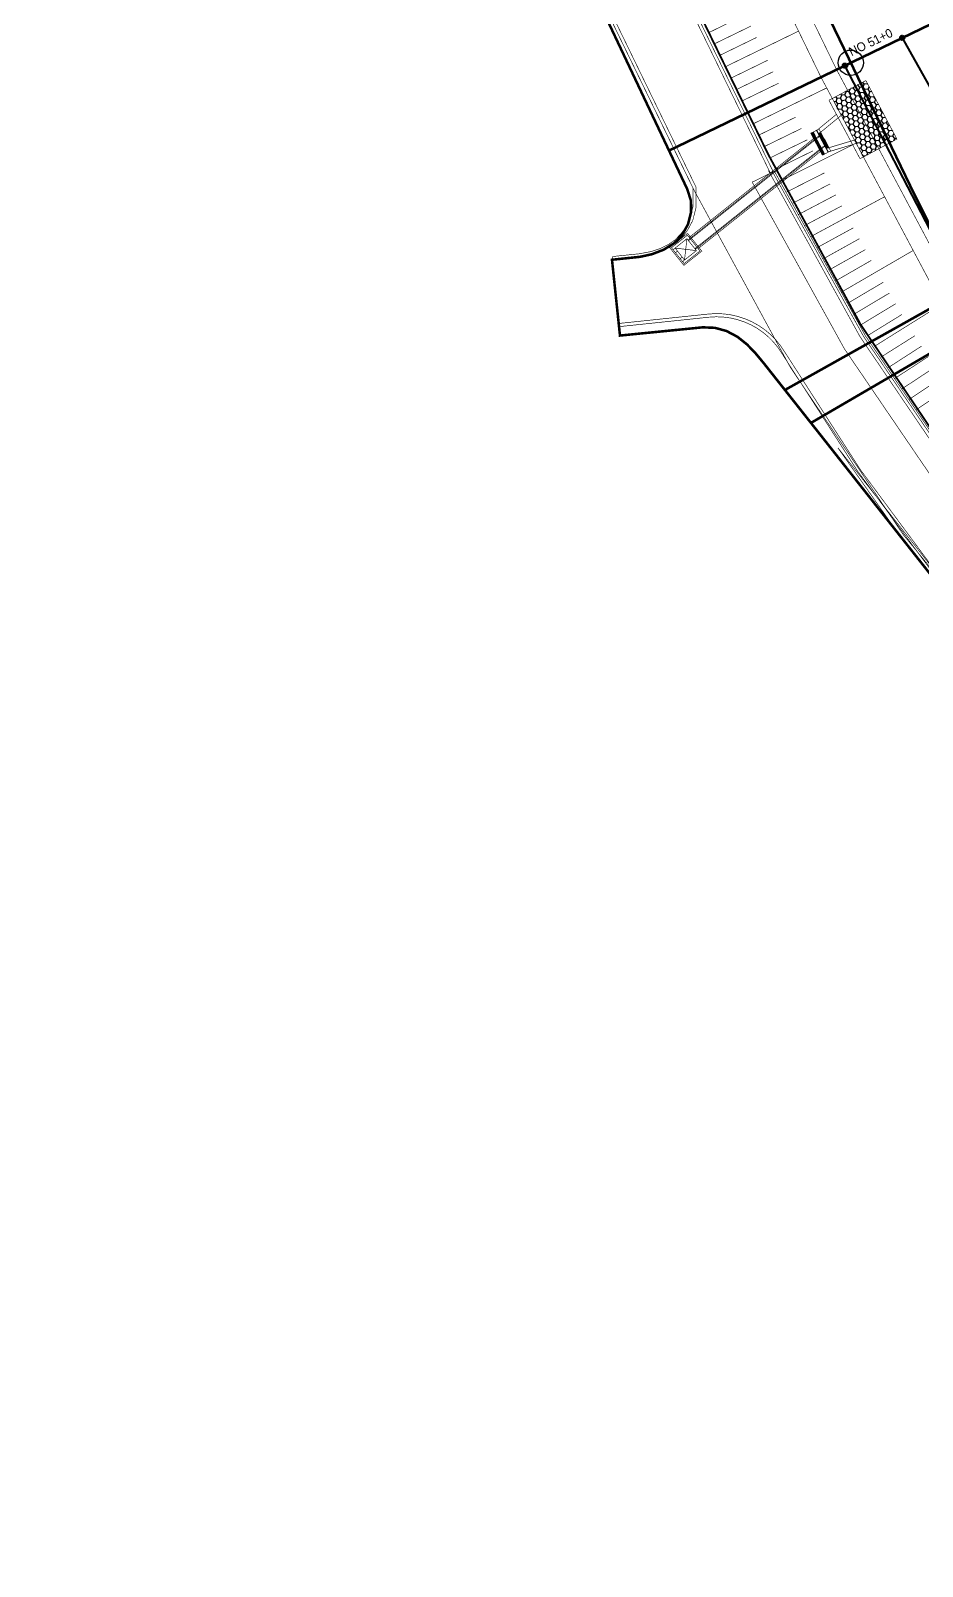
# Model space of a CAD drawing. Header units: millimetres. Extents: x -254 to 217267, y -7 to 401794.
# Drawn here: x 216791.4 to 216861.8, y 401564.5 to 401685.7 of the extents above; entities that cross this region are included whole.
import ezdxf
from ezdxf.enums import TextEntityAlignment as Align

# ---------------------------------------------------------------- set-up
doc = ezdxf.new("R2010")
doc.units = ezdxf.units.MM
doc.header["$PDMODE"] = 2
doc.header["$PDSIZE"] = 0.1
doc.linetypes.add('D_HIDDEN', pattern=[0.35, 0.2, -0.15])
doc.linetypes.add('HIDDEN', pattern=[9.525, 6.35, -3.175])
for name, color, linetype in [('#측점', 1, 'Continuous'), ('#측점라인', 1, 'Continuous'), ('#홍수방호벽', 1, 'Continuous'), ('0-DEGN-바닥보호공', 183, 'Continuous'), ('0-DEGN-제방상단', 1, 'Continuous'), ('0-DEGN-제방하단', 6, 'Continuous'), ('1-DEGN-배수계획', 4, 'Continuous'), ('1-블록기초 측점', 4, 'Continuous'), ('CC-DEGN-흄관', 3, 'Continuous'), ('CE-SLOP-FILL', 11, 'Continuous'), ('CS-CONC-MAJR', 5, 'Continuous')]:
    doc.layers.add(name, color=color, linetype=linetype)
for name, color, linetype, true_color in [('0-DEGN-아스팔트덧씌우기포장', 9, 'Continuous', 0xade0a3), ('0-DEGN-콘크리트포장', 254, 'Continuous', 0xccc5e2), ('0-DEGN-포장선', 254, 'Continuous', 0xccc5e2)]:
    doc.layers.add(name, color=color, linetype=linetype, true_color=true_color)
doc.styles.get("Standard").update_dxf_attribs({"font": ''})
doc.styles.get('Standard').set_extended_font_data('Dotum')

# ---------------------------------------------------------------- blocks, each defined once
blk = doc.blocks.new('rightblock')
at = {"color": 30, "lineweight": 100, "true_color": 0xf8991e}
for p, q in [((0, 0.15), (0, -0.15)), ((0, 0), (0.15, 0))]:
    blk.add_line(p, q, dxfattribs=at)
blk.add_circle((0, 0), 0.15, dxfattribs=at)
blk = doc.blocks.new('lblock')
at = {"color": 3, "lineweight": 100}
for p, q in [((-1.24, 0.24), (-1.39, 0.24)), ((-1.24, 0.39), (-1.24, 0.09))]:
    blk.add_line(p, q, dxfattribs=at)
blk.add_circle((-1.24, 0.24), 0.15, dxfattribs=at)
blk = doc.blocks.new('leftblock')
at = {"lineweight": 100}
blk.add_blockref('lblock', (1.24, -0.24), dxfattribs=at)

msp = doc.modelspace()

# ---------------------------------------------------------------- hatches: boundary and pattern name
at = {"layer": '0-DEGN-바닥보호공', "transparency": 33554687}
h = msp.add_hatch(dxfattribs=at)
h.set_pattern_fill('HONEY', color=256, scale=2, angle=66.898)
h.set_pattern_definition([(66.89800623, (-254530.06655, 308068.45948), (-0.05200581837, 0.4298783489), [0.25, -0.5]), (186.89800623, (-254530.06655, 308068.45948), (-0.3462826615, -0.259977534305), [0.25, -0.5]), (126.89800623, (-254530.06655, 308068.45948), (-0.39828847987, 0.1699008146), [-0.5, 0.25])])
h.paths.add_polyline_path([(216857.11, 401675.7), (216859.75, 401677.11), (216857.3, 401681.72), (216854.66, 401680.31)])
at = {"layer": 'CS-CONC-MAJR'}
h = msp.add_hatch(dxfattribs=at)
h.set_pattern_fill('ANSI31', color=161, scale=0.2, angle=73.0245)
h.set_pattern_definition([(118.0245, (216854.495588, 401676.163062), (-0.02206866, -0.01174624), [])])
h.paths.add_polyline_path([(216853.14, 401677.65), (216852.96, 401677.56), (216853.48, 401676.59), (216853.88, 401675.83), (216854.05, 401675.93), (216853.65, 401676.68)])
h.paths.add_polyline_path([(216853.73, 401677.65), (216853.56, 401677.5), (216854.17, 401676.36), (216854.39, 401676.42)])

# ---------------------------------------------------------------- linework, layer by layer
at = {"layer": '#측점라인', "color": 2, "linetype": 'Continuous', "lineweight": 30, "const_width": 0.2, "flags": 128}
msp.add_lwpolyline([(216865.06, 401665.24, -0.015226), (216860.84, 401673.34), (216838.94, 401718.69, 0.039949), (216818.78, 401753.11), (216791.54, 401792.12)], format="xyb", dxfattribs=at)
for points in [[(216841.78, 401676.2), (216876.4, 401692.92)], [(216875.64, 401625.98), (216854.18, 401653.19), (216849.25, 401659.43), (216848.61, 401660.2), (216847.94, 401660.9), (216847.18, 401661.51), (216846.31, 401661.97), (216845.4, 401662.22), (216844.44, 401662.26), (216840.92, 401661.91), (216837.91, 401661.61), (216837.28, 401667.59), (216839.49, 401667.82), (216840.44, 401668.03), (216841.35, 401668.38), (216842.16, 401668.88), (216842.82, 401669.56), (216843.28, 401670.4), (216843.51, 401671.32), (216843.5, 401672.27), (216843.21, 401673.17), (216835.06, 401690.41)], [(216850.92, 401657.32), (216883.93, 401675.82)], [(216885.49, 401673.69), (216852.97, 401654.72)]]:
    msp.add_lwpolyline(points, dxfattribs=at)
at = {"layer": '#측점라인', "color": 2, "linetype": 'Continuous', "lineweight": 30}
msp.add_circle((216856.11, 401683.13), 1, dxfattribs=at)
at = {"layer": '#홍수방호벽', "linetype": 'HIDDEN', "ltscale": 0.1, "const_width": 0.05, "flags": 128}
msp.add_lwpolyline([(216981.15, 401513.12, -0.23665), (216949.93, 401541.61), (216947.49, 401547.98, 0.092973), (216928.2, 401579.34), (216875.08, 401637.87, -0.069647), (216850.09, 401674.57, -0.069647)], format="xyb", dxfattribs=at)
at = {"lineweight": 40}
for points in [[(216860.17, 401685.09), (216869.8, 401667.9), (216871.35, 401665.44), (216881.06, 401652.32), (216893.97, 401637.85), (216903.37, 401627.48), (216908.02, 401623.6), (216921.46, 401608.78), (216935.08, 401593.77), (216937.07, 401591.37), (216948.52, 401577.48), (216959.65, 401559.45), (216965.96, 401546.96), (216967.09, 401542.01), (216978.11, 401531.25), (216993.23, 401526.98), (216997.23, 401526.86)], [(216996.94, 401517.9), (216992.94, 401518.02), (216973.73, 401523.43), (216959.54, 401537.19), (216957.87, 401543.1), (216951.55, 401555.6), (216942.37, 401573.54), (216931.42, 401586.74), (216929.54, 401589.09), (216916.09, 401603.91), (216902.61, 401618.69), (216899.2, 401623.69), (216889.79, 401634.06), (216876.53, 401648.92), (216866.48, 401662.6), (216864.87, 401665.13), (216855.65, 401682.9)]]:
    msp.add_lwpolyline(points, dxfattribs=at)
at = {"layer": '0-DEGN-바닥보호공', "transparency": 33554687, "const_width": 0.05}
msp.add_lwpolyline([(216857.11, 401675.7), (216859.75, 401677.11), (216857.3, 401681.72), (216854.66, 401680.31)], close=True, dxfattribs=at)
at = {"layer": '0-DEGN-아스팔트덧씌우기포장', "color": 0, "linetype": 'Continuous', "const_width": 0.05}
for points in [[(216839.51, 401695.5), (216849.15, 401675.7, 0.001834), (216849.66, 401674.64), (216849.62, 401674.62, 0.070039), (216874.78, 401637.61), (216927.91, 401579.07, -0.092973), (216947.12, 401547.84), (216949.29, 401542.18, -0.103188), (216949.71, 401540.61), (216949.71, 401540.61), (216950.13, 401539.24), (216950.11, 401539.24, -0.005263), (216950.46, 401538.12), (216951.63, 401534.17), (216952.32, 401532.14), (216953, 401530.12), (216957.36, 401518.83), (216964.48, 401504.3)], [(216837.34, 401667.59, 0.014093), (216837.69, 401667.64), (216839.46, 401667.81), (216840.45, 401668), (216841.19, 401668.25), (216841.88, 401668.6), (216842.4, 401668.96), (216842.89, 401669.46), (216843.24, 401669.92), (216843.65, 401670.69), (216843.91, 401671.72), (216843.91, 401673.31), (216834.31, 401693.05, 0.083659), (216833.1, 401694.74)], [(216889.45, 401602.75, 0.443178), (216890.35, 401611.97), (216870.56, 401633.77, -0.04975), (216850.92, 401660.29, 0.292263), (216844.9, 401663.31), (216837.87, 401662.57)]]:
    msp.add_lwpolyline(points, format="xyb", dxfattribs=at)
at = {"layer": '0-DEGN-아스팔트덧씌우기포장', "linetype": 'Continuous', "const_width": 0.05}
for points in [[(216839.77, 401695.53), (216849.37, 401675.81, 0.002224), (216850, 401674.53), (216849.95, 401674.51, 0.069647), (216874.97, 401637.77), (216928.09, 401579.23, -0.092973), (216947.35, 401547.93)], [(216941.56, 401545.71, 0.092973), (216923.5, 401575.07), (216900.3, 401600.64, 0.385829), (216892.27, 401601.42), (216891.09, 401600.54), (216889.3, 401602.95, 0.443164), (216890.17, 401611.8), (216870.38, 401633.61, -0.04975), (216850.7, 401660.17, 0.292262), (216844.93, 401663.06), (216837.9, 401662.32), (216837.32, 401667.84, 0.014437), (216837.66, 401667.88), (216839.43, 401668.06), (216840.38, 401668.24), (216841.09, 401668.48), (216841.76, 401668.81), (216842.24, 401669.15), (216842.7, 401669.62), (216843.03, 401670.05), (216843.41, 401670.78), (216843.66, 401671.75), (216843.66, 401673.26), (216834.08, 401692.94, 0.092072)]]:
    msp.add_lwpolyline(points, format="xyb", dxfattribs=at)
at = {"layer": '0-DEGN-제방상단', "color": 3, "ltscale": 0.1, "const_width": 0.15}
msp.add_lwpolyline([(217087.17, 401393.73, -0.057052), (217086.62, 401391.52), (217082.65, 401380.8, 0.050522), (217081.64, 401376.9), (217079.14, 401360.7, 0.045495), (217078.91, 401357.07), (217080.04, 401318.13), (217078.91, 401357.07, -0.045495), (217079.14, 401360.7), (217081.64, 401376.9, -0.050522), (217082.65, 401380.8), (217086.62, 401391.52, 0.057052), (217087.17, 401393.73), (217089.59, 401412.68, 0.061603), (217089.68, 401435.51), (217085.82, 401467.73, 0.370717), (217039.68, 401510), (216992.47, 401511.5, -0.301969), (216950.07, 401541.65), (216947.63, 401548.01, 0.092973), (216928.31, 401579.42), (216875.19, 401637.95, -0.071883), (216849.6, 401675.9), (216840.03, 401695.54)], format="xyb", dxfattribs=at)
at = {"layer": '0-DEGN-제방하단', "linetype": 'Continuous', "lineweight": 30, "const_width": 0.05}
for points in [[(217012.88, 401515.77), (216992.9, 401516.51), (216987.67, 401516.97), (216982.55, 401518.07), (216977.64, 401519.79), (216972.99, 401522.1), (216968.68, 401524.95), (216964.75, 401528.31), (216961.03, 401532.42), (216958.22, 401536.43), (216953.72, 401546.12), (216950.36, 401555.03), (216945.93, 401563.85), (216940.81, 401572.55), (216935.24, 401579.86), (216928.24, 401587.99), (216914.98, 401602.91), (216901.69, 401617.85), (216888.32, 401632.73), (216875.02, 401647.79), (216868.95, 401655.68), (216863.22, 401664.21), (216853.76, 401681.99), (216849.02, 401691.73, 0.209959)], [(217012.93, 401517.14), (216992.98, 401517.87), (216987.88, 401518.32), (216982.92, 401519.4), (216978.18, 401521.06), (216973.68, 401523.29), (216969.51, 401526.05), (216965.71, 401529.3), (216962.11, 401533.28), (216959.41, 401537.12), (216954.99, 401546.65), (216951.62, 401555.58), (216947.13, 401564.5), (216941.95, 401573.32), (216936.3, 401580.72), (216929.27, 401588.89), (216916.01, 401603.82), (216902.71, 401618.77), (216889.35, 401633.64), (216876.08, 401648.66), (216870.06, 401656.49), (216864.4, 401664.92), (216854.98, 401682.61), (216850.18, 401692.48, 0.215915)]]:
    msp.add_lwpolyline(points, format="xyb", dxfattribs=at)
at = {"layer": '0-DEGN-콘크리트포장', "linetype": 'Continuous', "const_width": 0.05}
msp.add_lwpolyline([(216855.1, 401652.75, 0.0368), (216870.19, 401633.44), (216871.36, 401632.15), (216870.14, 401633.71), (216863.26, 401642.39), (216855.19, 401652.64)], format="xyb", close=True, dxfattribs=at)
at = {"layer": '0-DEGN-포장선', "const_width": 0.05, "flags": 128}
for points in [[(216849.77, 401674.42, -0.002224), (216849.15, 401675.7), (216839.51, 401695.5)], [(216849.77, 401674.42, -0.002224), (216849.15, 401675.7), (216839.51, 401695.5)], [(216849.95, 401674.51), (216850, 401674.53, -0.002224), (216849.37, 401675.81), (216839.77, 401695.53)], [(216959.38, 401502.22), (216952.1, 401516.48), (216947.59, 401528.17), (216946.16, 401532.43), (216944.95, 401536.47, 0.018906), (216943.73, 401540.05), (216941.56, 401545.71, 0.092973), (216923.5, 401575.07), (216870.38, 401633.61, -0.071868), (216843.75, 401673.08), (216834.08, 401692.94, 0.092072), (216832.78, 401694.7, 0.092072)], [(216952.61, 401532.14, -0.056798), (216948.11, 401540.92), (216945.67, 401547.28, 0.092973), (216926.76, 401578.02), (216873.64, 401636.56, -0.069647), (216848.34, 401673.71)], [(216952.61, 401532.14, -0.056798), (216948.11, 401540.92), (216945.67, 401547.28, 0.092973), (216926.76, 401578.02), (216873.64, 401636.56, -0.069647), (216848.34, 401673.71)], [(216950.2, 401540.54, -0.007457), (216949.52, 401542.27), (216947.35, 401547.93, 0.092973), (216928.09, 401579.23), (216874.97, 401637.77, -0.069647), (216849.95, 401674.51)], [(216950.2, 401540.54, -0.007457), (216949.52, 401542.27), (216947.35, 401547.93, 0.092973), (216928.09, 401579.23), (216874.97, 401637.77, -0.069647), (216849.95, 401674.51)]]:
    msp.add_lwpolyline(points, format="xyb", dxfattribs=at)
at = {"layer": '0-DEGN-포장선', "linetype": 'Continuous', "const_width": 0.05}
msp.add_lwpolyline([(216849.95, 401674.51), (216848.34, 401673.71)], dxfattribs=at)
msp.add_lwpolyline([(216849.95, 401674.51), (216848.34, 401673.71)], dxfattribs=at)
at = {"layer": '0-DEGN-포장선', "linetype": 'HIDDEN', "const_width": 0.05, "flags": 128}
msp.add_lwpolyline([(216981.15, 401513.12, -0.23665), (216949.93, 401541.61), (216947.49, 401547.98, 0.092973), (216928.2, 401579.34), (216875.08, 401637.87, -0.069647), (216850.09, 401674.57, -0.069647)], format="xyb", dxfattribs=at)
at = {"layer": '0-DEGN-포장선', "extrusion": (0, 0, -1), "const_width": 0.05, "flags": 128}
msp.add_lwpolyline([(-216843.66, 401673.26), (-216843.66, 401671.75), (-216843.41, 401670.78), (-216843.03, 401670.05), (-216842.7, 401669.62), (-216842.24, 401669.15), (-216841.76, 401668.81), (-216841.09, 401668.48), (-216840.38, 401668.24), (-216839.43, 401668.06), (-216837.66, 401667.88, 0.014437), (-216837.32, 401667.84), (-216837.9, 401662.32), (-216844.93, 401663.06, 0.292263), (-216850.7, 401660.17, 0.014437)], format="xyb", dxfattribs=at)
at = {"layer": '0-DEGN-포장선', "const_width": 0.05}
msp.add_lwpolyline([(216871.36, 401632.15), (216870.14, 401633.71), (216863.26, 401642.39), (216855.19, 401652.64), (216855.1, 401652.75)], dxfattribs=at)
at = {"layer": '1-DEGN-배수계획', "linetype": 'D_HIDDEN', "const_width": 0.05}
msp.add_lwpolyline([(216841.83, 401668.55), (216843.24, 401669.67), (216844.36, 401668.27), (216842.95, 401667.15)], close=True, dxfattribs=at)
at = {"layer": '1-DEGN-배수계획', "const_width": 0.05}
for points in [[(216841.97, 401668.54), (216843.23, 401669.53), (216844.22, 401668.28), (216842.97, 401667.29)], [(216842.26, 401668.51), (216843.19, 401669.25), (216843.94, 401668.31), (216843, 401667.57)]]:
    msp.add_lwpolyline(points, close=True, dxfattribs=at)
for points in [[(216843.19, 401669.25), (216843, 401667.57)], [(216842.26, 401668.51), (216842.1, 401668.38)], [(216842.26, 401668.51), (216843.94, 401668.31)], [(216842.44, 401668.27), (216842.29, 401668.15)], [(216842.82, 401667.8), (216842.66, 401667.68)], [(216843, 401667.57), (216842.85, 401667.44)]]:
    msp.add_lwpolyline(points, dxfattribs=at)
at = {"layer": '1-블록기초 측점'}
for p in [(216860.17, 401685.09), (216855.65, 401682.9)]:
    msp.add_point(p, dxfattribs=at)
at = {"layer": 'CC-DEGN-흄관', "ltscale": 0.5, "const_width": 0.05}
for points in [[(216853.62, 401677.38), (216843.28, 401669.15)], [(216853.18, 401677.15), (216843.37, 401669.35)], [(216854.07, 401676.54), (216843.86, 401668.42)], [(216853.72, 401676.13), (216844.08, 401668.47)]]:
    msp.add_lwpolyline(points, dxfattribs=at)
at = {"layer": 'CC-DEGN-흄관', "linetype": 'D_HIDDEN', "ltscale": 0.2, "const_width": 0.05}
for points in [[(216853.65, 401677.32), (216843.32, 401669.1)], [(216854.04, 401676.6), (216843.82, 401668.47)]]:
    msp.add_lwpolyline(points, dxfattribs=at)
at = {"layer": 'CE-SLOP-FILL', "linetype": 'Continuous', "const_width": 0.05}
for points in [[(216844.93, 401685.51), (216847.8, 401686.92)], [(216845.36, 401684.62), (216848.24, 401686.02)], [(216846.24, 401682.82), (216851.99, 401685.62)], [(216845.8, 401683.72), (216848.68, 401685.12)], [(216846.68, 401681.92), (216849.55, 401683.32)], [(216847.11, 401681.02), (216849.99, 401682.42)], [(216847.55, 401680.12), (216850.43, 401681.52)], [(216848.43, 401678.32), (216854.21, 401681.14)], [(216847.99, 401679.22), (216850.87, 401680.62)], [(216848.86, 401677.42), (216851.77, 401678.84)], [(216849.3, 401676.52), (216852.23, 401677.95)], [(216849.74, 401675.62), (216852.68, 401677.05)], [(216850.18, 401674.73), (216853.13, 401676.18)], [(216850.62, 401673.83), (216856.53, 401676.79)], [(216851.07, 401672.94), (216854.03, 401674.44)], [(216851.53, 401672.05), (216854.48, 401673.57)], [(216851.99, 401671.16), (216854.94, 401672.71)], [(216852.93, 401669.4), (216858.78, 401672.56)], [(216852.46, 401670.28), (216855.4, 401671.84)], [(216853.41, 401668.52), (216856.32, 401670.11)], [(216853.9, 401667.64), (216856.79, 401669.25)], [(216854.38, 401666.77), (216857.26, 401668.39)], [(216854.88, 401665.9), (216857.73, 401667.54)], [(216855.38, 401665.04), (216861.03, 401668.32)], [(216855.89, 401664.17), (216858.68, 401665.82)], [(216856.4, 401663.31), (216859.17, 401664.97)], [(216856.91, 401662.46), (216859.65, 401664.12)], [(216857.96, 401660.75), (216863.3, 401664.09)], [(216857.43, 401661.6), (216860.14, 401663.27)], [(216858.49, 401659.91), (216861.17, 401661.6)], [(216859.03, 401659.06), (216861.7, 401660.78)], [(216859.57, 401658.22), (216862.24, 401659.96)], [(216860.12, 401657.39), (216862.78, 401659.14)], [(216860.68, 401656.55), (216865.98, 401660.1)], [(216861.23, 401655.73), (216863.88, 401657.52)]]:
    msp.add_lwpolyline(points, dxfattribs=at)
at = {"layer": 'CS-CONC-MAJR', "ltscale": 1000, "const_width": 0.05}
for points in [[(216854.39, 401680.17), (216854.66, 401680.31)], [(216855.12, 401678.79), (216854.39, 401680.17)], [(216857.11, 401675.7), (216854.66, 401680.31)], [(216853.41, 401677.77), (216854.98, 401679.06)], [(216852.96, 401677.56), (216853.6, 401677.9)], [(216853.88, 401675.83), (216852.96, 401677.56)], [(216854.05, 401675.93), (216853.14, 401677.65)], [(216854.32, 401676.07), (216853.4, 401677.79)], [(216854.35, 401676.09), (216853.44, 401677.81)], [(216854.52, 401676.18), (216853.6, 401677.9)], [(216853.88, 401675.83), (216854.52, 401676.18)], [(216854.17, 401676.36), (216856.4, 401677.03)], [(216854.31, 401676.09), (216856.25, 401676.67)], [(216856.84, 401675.56), (216856.11, 401676.94)], [(216856.84, 401675.56), (216857.11, 401675.7)]]:
    msp.add_lwpolyline(points, dxfattribs=at)
at = {"layer": 'CS-CONC-MAJR', "linetype": 'HIDDEN', "ltscale": 1000, "const_width": 0.05}
for points in [[(216853.56, 401677.5), (216855.36, 401678.98)], [(216855.12, 401678.79), (216856.11, 401676.94)]]:
    msp.add_lwpolyline(points, dxfattribs=at)

# ---------------------------------------------------------------- block references
at = {"layer": '#측점', "lineweight": 100}
msp.add_blockref('leftblock', (216855.65, 401682.9), dxfattribs=at)
at = {"lineweight": 100}
msp.add_blockref('rightblock', (216860.17, 401685.09), dxfattribs=at)

# ---------------------------------------------------------------- texts
at = {"layer": '#측점', "color": 4, "linetype": 'Continuous'}
msp.add_text('NO 51+0', height=0.7, rotation=25.7774, dxfattribs=at).set_placement((216856.02, 401683.95), align=Align.MIDDLE_LEFT)

doc.saveas('drawing.dxf')
